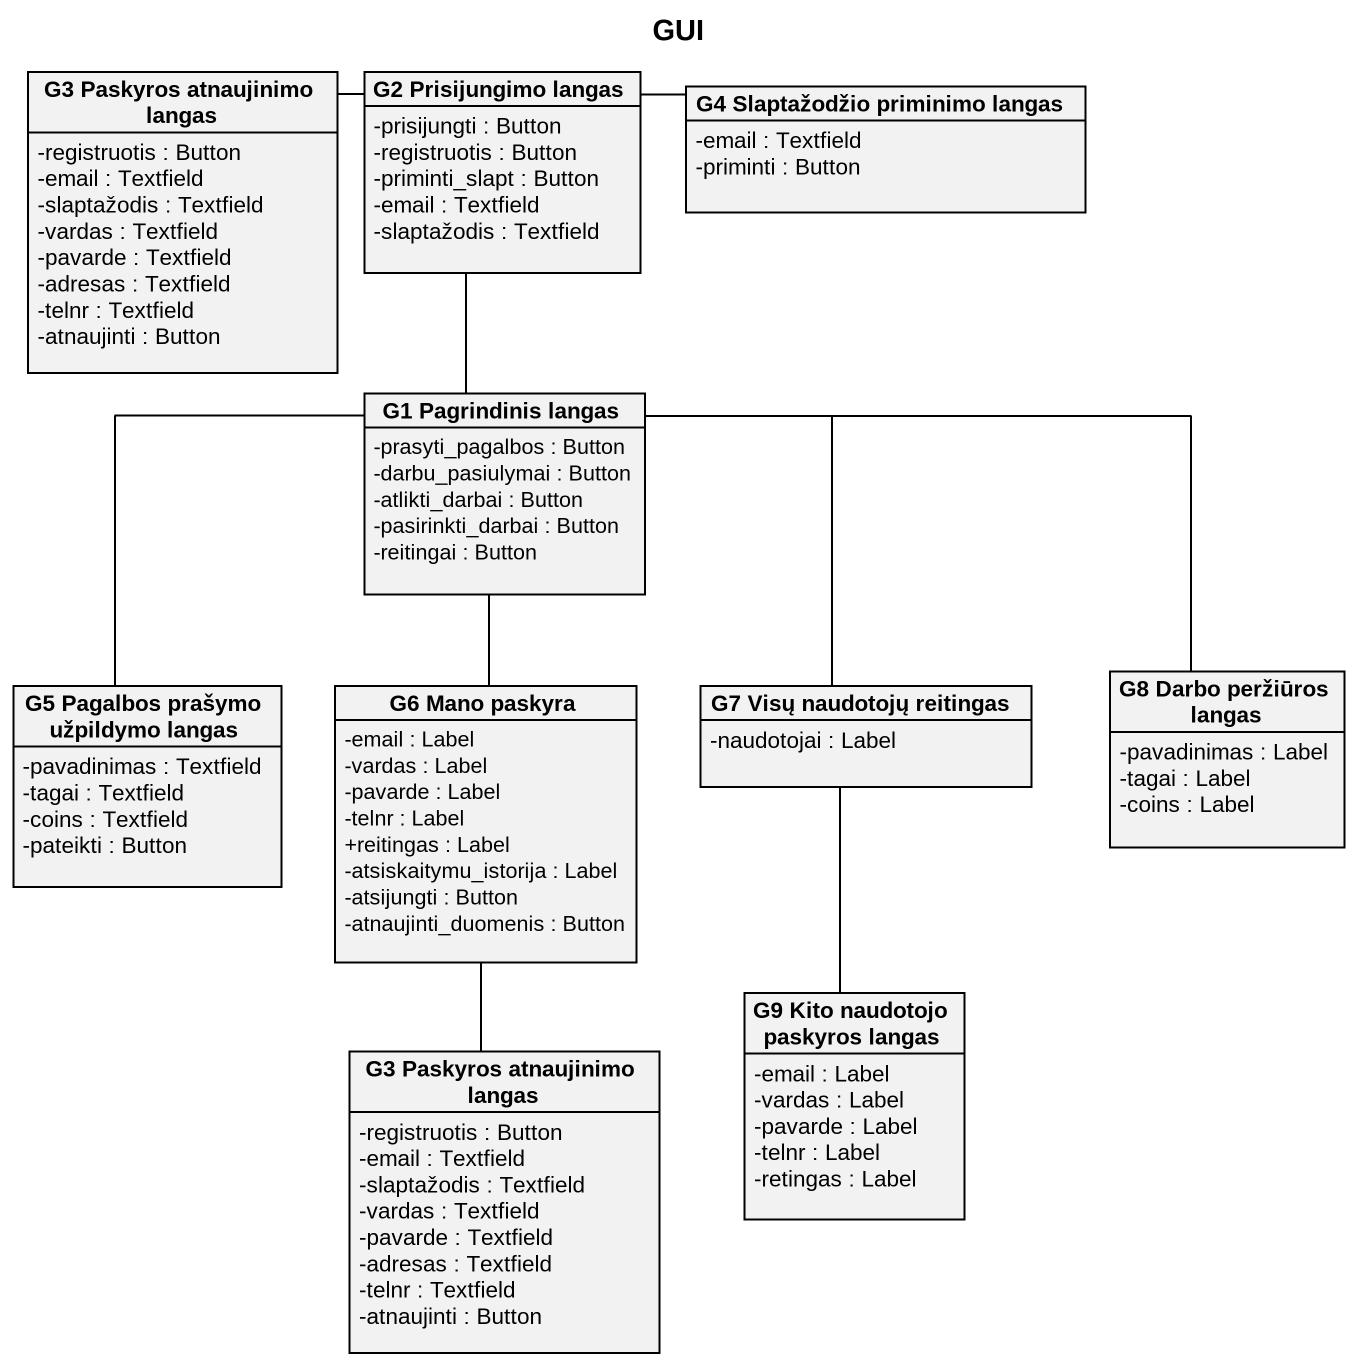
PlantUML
@startuml
title GUI
hide circle
hide empty members
skinparam classAttributeIconSize 0
class "G3 Paskyros atnaujinimo langas" as G3_Paskyros_atnaujinimo {
  -registruotis : Button
  -email : Textfield
  -slaptažodis : Textfield
  -vardas : Textfield
  -pavarde : Textfield
  -adresas : Textfield
  -telnr : Textfield
  -atnaujinti : Button
}
class "G2 Prisijungimo langas" as G2_Prisijungimo_langas {
  -prisijungti : Button
  -registruotis : Button
  -priminti_slapt : Button
  -email : Textfield
  -slaptažodis : Textfield
}
class "G4 Slaptažodžio priminimo langas" as G4_Slaptažodžio_priminimo {
  -email : Textfield
  -priminti : Button
}
class "G1 Pagrindinis langas" as G1_Pagrindinis_langas {
  -prasyti_pagalbos : Button
  -darbu_pasiulymai : Button
  -atlikti_darbai : Button
  -pasirinkti_darbai : Button
  -reitingai : Button
}
class "G8 Darbo peržiūros langas" as G8_Darbo_peržiūros_langas {
  -pavadinimas : Label
  -tagai : Label
  -coins : Label
}
class "G5 Pagalbos prašymo užpildymo langas" as G5_Pagalbos_prašymo {
  -pavadinimas : Textfield
  -tagai : Textfield
  -coins : Textfield
  -pateikti : Button
}
class "G6 Mano paskyra" as G6_Mano_paskyra {
  -email : Label
  -vardas : Label
  -pavarde : Label
  -telnr : Label
  +reitingas : Label
  -atsiskaitymu_istorija : Label
  -atsijungti : Button
  -atnaujinti_duomenis : Button
}
class "G7 Visų naudotojų reitingas" as G7_Visų_naudotojų_reitingas {
  -naudotojai : Label
}
class "G9 Kito naudotojo paskyros langas" as G9_Kito_naudotojo_paskyros {
  -email : Label
  -vardas : Label
  -pavarde : Label
  -telnr : Label
  -retingas : Label
}
class "G3 Paskyros atnaujinimo langas" as G3_Paskyros_atnaujinimo_2 {
  -registruotis : Button
  -email : Textfield
  -slaptažodis : Textfield
  -vardas : Textfield
  -pavarde : Textfield
  -adresas : Textfield
  -telnr : Textfield
  -atnaujinti : Button
}
G2_Prisijungimo_langas -left- G3_Paskyros_atnaujinimo
G2_Prisijungimo_langas -right- G4_Slaptažodžio_priminimo
G2_Prisijungimo_langas -- G1_Pagrindinis_langas
G1_Pagrindinis_langas -right- G8_Darbo_peržiūros_langas
G1_Pagrindinis_langas -- G5_Pagalbos_prašymo
G1_Pagrindinis_langas -- G6_Mano_paskyra
G1_Pagrindinis_langas -- G7_Visų_naudotojų_reitingas
G6_Mano_paskyra -- G3_Paskyros_atnaujinimo_2
G7_Visų_naudotojų_reitingas -- G9_Kito_naudotojo_paskyros
@enduml
